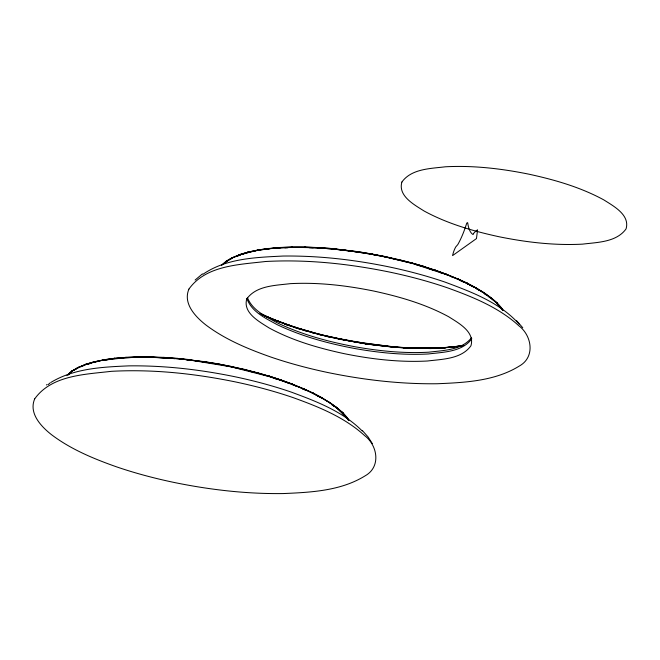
<?xml version="1.0" encoding="UTF-8"?>
<svg xmlns="http://www.w3.org/2000/svg" width="660" height="660" viewBox="0 0 660 660"><rect width="100%" height="100%" fill="white"/><g stroke="black" fill="none" stroke-linecap="round" stroke-linejoin="round"><path stroke-width="0.99" d="M471.545 337.705C461.604 350.32 443.215 350.419 428.571 352.201C404.266 353.521 379.896 351.103 355.963 346.929C328.944 341.913 302.082 334.744 277.216 322.822C265.988 316.61 252.268 310.299 247.401 297.528M471.826 338.728C462.214 352.102 443.198 352.126 428.348 353.966C404.044 355.286 379.682 352.869 355.748 348.695C328.721 343.67 301.859 336.501 277.002 324.58C265.543 318.244 251.361 311.734 246.873 298.402M48.089 384.664L50.127 382.882M66.916 375.375L71.907 371.011M67.749 374.814L72.377 370.862M68.096 374.748L72.542 370.854M68.277 374.748L72.715 370.854M68.45 374.756L69.927 373.461M195.112 280.054L202.405 273.9M203.008 274.247C226.141 258.291 255.89 257.408 283.041 256.047C318.582 255.593 354.073 259.702 388.855 266.854A206.613 74.72 7.1 0 1 445.178 282.158C471.603 292.009 499.826 302.462 519.057 324.06M221.389 265.303L226.297 261.121M221.991 264.982L226.611 261.038L232.716 257.532M224.557 262.977L226.784 261.022M224.73 262.977L226.949 261.03L233.038 257.565M224.903 262.993L226.38 261.698M46.464 384.978L47 384.516M225.654 261.599L232.411 257.565M227.287 261.088L228.979 260.089M230.662 259.099L232.353 258.11M50.927 382.404C74.134 368.329 102.382 367.026 128.799 365.871C164.34 365.417 199.831 369.534 234.613 376.678A206.613 74.72 7.1 0 1 290.936 391.99C316.28 401.329 342.845 411.427 362.208 430.972M71.519 371.308L78.169 367.389M71.412 371.432L78.482 367.356M73.557 370.359L78.639 367.364M73.73 370.375L78.796 367.389L86.097 364.37M231.751 257.945L240.042 254.496M231.652 258.068L240.331 254.537M233.195 257.606L240.479 254.587M236.082 256.542L240.628 254.653M238.046 255.865L240.768 254.735M77.624 367.67L85.8 364.32M77.418 367.892L85.948 364.337M80.932 366.745L83.663 365.615M239.489 254.611L248.49 251.947M239.258 254.776L248.754 251.971M239.06 254.999L249.018 252.062M241.568 254.372L244.414 253.531M246.304 252.97L249.142 252.128M241.709 254.455L244.547 253.621M246.436 253.06L252.153 251.617M85.387 364.386L94.124 361.796M85.016 364.6L94.512 361.796M84.826 364.823L94.644 361.828M88.283 363.924L93.959 362.241M88.415 364.007L91.253 363.165M248.127 252.054L258.308 249.925M247.912 252.211L258.538 249.983M247.731 252.425L258.761 250.115M254.067 251.212L255.989 250.808M93.885 361.878L104.066 359.749M93.671 362.035L104.296 359.815M93.497 362.257L104.412 359.873M95.032 362.043L99.833 361.045M257.969 249.967L268.834 248.416M257.771 250.082L269.132 248.49M257.59 250.264L269.321 248.63M257.515 250.379L269.412 248.721M103.735 359.791L114.692 358.248M103.529 359.906L114.889 358.314M103.356 360.096L115.079 358.454M103.273 360.203L125.54 357.703L138.55 357.217M105.691 360.005L107.605 359.733M453.89 346.838L464.029 345.361M462.346 345.716L442.513 347.985M462.445 345.807L442.456 348.1M455.796 346.855L458.782 346.549M460.614 346.17L462.544 345.898M268.554 248.507L280.434 247.467M268.389 248.655L280.599 247.574M268.315 248.754L280.673 247.648M268.249 248.861C302.825 245.338 337.755 248.482 371.893 254.389M114.32 358.33L126.283 357.34M114.155 358.479L125.73 357.406M114.081 358.578L138.493 357.109M442.868 347.671L454.352 346.69M442.645 347.803L454.542 346.764M445.393 347.919L441.482 348.158M450.153 347.507L453.016 347.259M280.12 247.475L292.495 246.997M279.972 247.583L292.619 247.104M279.84 247.764L305.159 247.129L292.182 247.046M284.873 247.822L287.859 247.706M125.804 357.349L138.319 356.87M125.664 357.489L138.443 357.01M430.93 348.133L443.033 347.663M430.749 348.274L443.19 347.737M443.347 347.878L418.283 348.323M443.421 347.968L430.592 348.562L405.413 348.034M292.009 247.285L318.153 247.805M418.473 348.109L431.062 348.133M431.129 348.158L405.479 347.828M430.642 348.447L405.446 347.927M137.94 356.87L150.876 356.895M137.882 356.936L150.967 357.035M137.775 357.118L151.008 357.134M137.725 357.225L151.041 357.241M138.6 357.34L151.074 357.365M304.879 247.03L318.079 247.574M304.788 247.137L318.128 247.714M309.276 247.698L313.236 247.846M405.545 347.68L418.613 348.133M150.595 356.903L163.837 357.398M150.505 357.043L177.111 358.495M150.463 357.142L177.111 358.594M150.422 357.25L177.119 358.702M317.922 247.533L331.312 248.49M317.856 247.64L331.221 248.548L358.322 251.856M317.79 247.822L344.726 250.024M322.245 248.333L324.266 248.482M392.436 346.682L405.735 347.671M392.395 346.797L405.784 347.812M405.809 347.911L392.353 346.97L365.566 343.827M405.834 348.018L392.329 347.086L365.541 343.951M394.597 347.325L396.643 347.474M403.804 347.993L405.85 348.142M163.68 357.357L177.086 358.363M173.069 358.528L175.098 358.677M331.262 248.474L358.306 251.708L371.869 254.017M331.155 248.795L358.314 252.037M392.494 346.649L365.689 343.439L338.984 338.654M379.087 345.493L392.543 346.855L352.176 341.344M177.004 358.33L190.517 359.716M176.962 358.438L204.08 361.614M176.938 358.52L204.072 361.861M176.896 358.735L190.459 360.03M186.656 359.815L188.562 360.013M344.71 250.107L371.893 254.273M365.59 343.728L379.104 345.543M190.476 359.931L217.651 364.097M190.443 360.145L231.107 366.828L269.701 376.687M358.231 251.806L371.885 254.084M352.143 341.418L365.722 343.687M365.714 343.786L339.166 339.034M365.706 343.901L339.174 339.149L325.545 336.064M204.014 361.581L217.618 363.792M203.973 361.713L217.643 363.916M371.728 253.968L385.267 256.567M371.654 254.092L385.316 256.69M371.613 254.183L385.341 256.88M371.58 254.282L385.349 257.004M373.436 254.768L375.334 255.139M338.844 338.762L352.358 341.344M352.374 341.492L325.743 335.825M231.049 366.448L217.486 363.792L231.074 366.523M217.651 363.998L244.324 369.674M385.069 256.558L398.483 259.578M384.97 256.682L411.452 263.142L447.216 274.865M384.92 256.765L398.558 259.85M384.871 256.864L411.469 263.257M325.858 335.742L339.058 338.679M325.611 335.965L339.158 338.926M327.36 336.6L329.241 337.021M230.835 366.382L244.241 369.402M230.736 366.506L244.299 369.567M398.244 259.471L411.296 262.804M398.128 259.553L411.386 262.944M313.038 332.508L326.098 335.849M312.889 332.615L326.155 336.014M312.807 332.698L326.172 336.121M312.733 332.788L326.188 336.237M317.584 334.158L320.546 334.917M243.952 369.328L257.103 372.694M243.821 369.443L257.185 372.859M243.763 369.526L257.21 372.966M251.46 371.737L254.397 372.487M411.122 262.729L423.654 266.351M410.982 262.771L423.835 266.533L410.908 262.812M414.463 264.14L417.301 264.965M419.199 265.51L422.045 266.335M300.861 328.919L313.302 332.508M300.605 328.985L313.442 332.681M300.523 329.043L313.483 332.772M300.341 329.216L313.525 333.003M303.113 330.149L305.976 330.974M256.814 372.57L269.544 376.282M256.666 372.644L269.635 376.456M256.509 372.784L269.676 376.563M423.349 266.343L435.757 270.402M435.806 270.501L423.167 266.442L435.847 270.608M429.247 268.768L433.785 270.245M288.964 325.091L301.125 329.06M288.775 325.149L301.224 329.233M288.568 325.273L301.257 329.348M288.461 325.363L301.282 329.464M294.764 327.541L299.335 329.018M269.346 376.142L281.234 380.003M269.107 376.167L281.515 380.234M268.933 376.266L281.572 380.325M268.843 376.34L281.647 380.564M270.567 377.025L279.642 379.97M274.106 378.304L276.82 379.186M435.295 270.163L447.002 274.436M435.097 270.221L447.125 274.626M434.89 270.344L447.175 274.733M440.278 272.572L443.074 273.587M277.868 321.016L289.303 325.182M277.654 321.024L289.426 325.33M277.431 321.115L289.525 325.537M277.315 321.181L289.558 325.661M280.022 322.286L272.803 319.465M284.707 323.994L287.529 325.017M284.608 324.093L287.422 325.124M281.143 379.987L292.685 384.194M280.863 380.053L292.825 384.351M280.756 380.102L292.933 384.565M280.657 380.176L292.974 384.689M280.549 380.259L289.88 383.658M446.432 274.279L457.669 278.858M446.325 274.312L457.792 279.081M446.094 274.428L457.834 279.213M450.747 276.457L453.61 277.629M267.267 316.717L278.223 321.189M267.028 316.759L278.347 321.37M266.904 316.8L278.396 321.486M266.772 316.866L278.438 321.61M292.198 384.103L303.427 388.69M292.083 384.136L303.55 388.905M291.86 384.252L303.6 389.037M292.693 384.73L296.513 386.29M457.413 278.644L467.189 283.156M456.967 278.586L467.478 283.387M456.844 278.611L467.61 283.618M457.479 279.13L467.659 283.75M459.995 280.426L463.518 282.059M260.329 313.467L267.688 316.841M259.957 313.351L267.919 317.105M262.474 314.754L267.976 317.221M262.342 314.82L268.018 317.353M302.965 388.41L313.153 393.121M302.725 388.41L313.31 393.319M302.478 388.484L313.426 393.575M302.354 388.55L306.768 390.588M302.23 388.624L305.753 390.258M467.074 283.115L476.297 287.983M466.702 283.082L476.47 288.189M466.57 283.107L476.594 288.445M466.438 283.148L474.383 287.331M466.298 283.206L468.064 284.13M469.829 285.062L474.243 287.38M312.84 392.939L321.956 397.733M312.469 392.914L322.237 398.013M312.328 392.931L322.361 398.277M312.197 392.972L321.032 397.617M316.47 395.356L320.884 397.675M475.835 287.752L484.333 292.9M475.555 287.743L484.498 293.139M475.414 287.76L484.555 293.279M475.266 287.793L482.254 292.034M475.992 288.379L478.615 289.963M321.461 397.567L330.182 402.839M321.321 397.567L330.322 403.103M322.047 398.112L329.051 402.361M483.871 292.586L491.304 297.932M483.731 292.545L491.452 298.196M484.044 293.073L495.932 302.329M484.646 293.642L486.156 294.723M488.425 296.348L489.934 297.429M484.489 293.692L485.999 294.764M329.637 402.41L337.07 407.756M329.348 402.352L337.21 408.028M329.2 402.352L341.863 412.17L346.302 417.128M331.914 404.555L334.183 406.172M331.757 404.596L334.026 406.213M490.99 297.619L496.93 302.783M490.57 297.437L497.186 303.188M490.421 297.404L496.097 302.346M336.616 407.368L342.796 412.731M336.336 407.261L342.944 413.011M335.866 407.228L341.525 412.153L345.955 417.095M339.232 410.322L344.512 415.693M516.598 320.702L522.769 327.764M496.699 302.577L501.6 308.038M496.419 302.428L501.674 308.187M497.368 303.757L500.709 307.337M497.203 303.74L500.371 307.271M497.029 303.74L498.292 305.151M362.356 430.526L368.123 437.011L372.322 443.586M342.697 412.607L347.275 417.73M342.325 412.318L347.432 418.019M342.02 412.203L348.191 419.694M341.698 412.153L346.129 417.103M501.295 307.659L502.978 310.258M501.022 307.469L502.73 310.035M500.866 307.395L502.433 309.87M500.544 307.296L502.268 309.804M347.053 417.491L348.934 420.354M346.78 417.293L348.488 419.859M347.507 418.811L348.546 420.453M473.599 233.409L473.105 234.564A44.294 15.139 -74.8 0 1 467.989 224.598L467.783 223.451A1.906 0.652 -74.8 0 0 467.197 222.725A1.906 0.652 -74.8 0 0 466.306 224.507L465.745 226.198A44.294 15.139 -74.8 0 1 457.801 244.571L455.755 246.922A12.367 4.224 -74.8 0 0 452.562 255.61L476.47 238.59L477.568 229.787L475.274 231.652A40.186 13.728 -74.8 0 0 473.599 233.409M34.683 398.904C28.52 413.218 41.085 426.508 51.513 434.692C70.834 449.287 93.448 458.675 116.127 466.702A212.338 76.783 7.1 0 0 174.009 482.435C209.888 489.811 246.51 494.035 283.173 493.564C311.033 492.368 340.857 490.924 365.186 475.802C381.166 466.892 377.652 445.385 364.6 435.584C344.413 417.153 318.491 406.766 293.131 397.617A212.338 76.783 7.1 0 0 235.249 381.884C194.568 373.568 152.897 369.072 111.358 371.324C85.016 374.451 51.546 375.136 34.683 398.904M188.925 289.08C182.754 303.394 195.327 316.676 205.755 324.868C225.068 339.463 247.69 348.851 270.361 356.878A212.338 76.783 7.1 0 0 328.243 372.611C364.13 379.987 400.744 384.211 437.407 383.74C465.267 382.544 495.091 381.1 519.428 365.978C535.4 357.06 531.886 335.56 518.834 325.76C498.655 307.329 472.733 296.942 447.364 287.785A212.338 76.783 7.1 0 0 389.483 272.052C348.802 263.744 307.131 259.248 265.592 261.5C239.25 264.627 205.78 265.312 188.925 289.08M246.782 298.897C242.649 312.848 259.24 321.651 268.966 327.863C292.256 340.552 318.004 347.977 343.81 353.587C371.283 359.172 399.407 362.488 427.474 361.003C442.315 359.164 461.34 359.139 470.951 345.766C475.076 331.815 458.486 323.012 448.767 316.8C425.469 304.111 399.721 296.686 373.915 291.076C346.442 285.491 318.318 282.175 290.251 283.66C275.41 285.5 256.393 285.524 246.782 298.897M401.89 182.028C397.765 195.979 414.356 204.781 424.075 210.994C447.373 223.682 473.121 231.107 498.927 236.717C526.399 242.302 554.524 245.619 582.59 244.134C597.432 242.302 616.448 242.269 626.068 228.896C630.193 214.946 613.602 206.143 603.884 199.93C580.586 187.242 554.837 179.817 529.031 174.207C501.559 168.622 473.435 165.305 445.368 166.79C430.526 168.63 411.51 168.655 401.89 182.028"/></g></svg>
